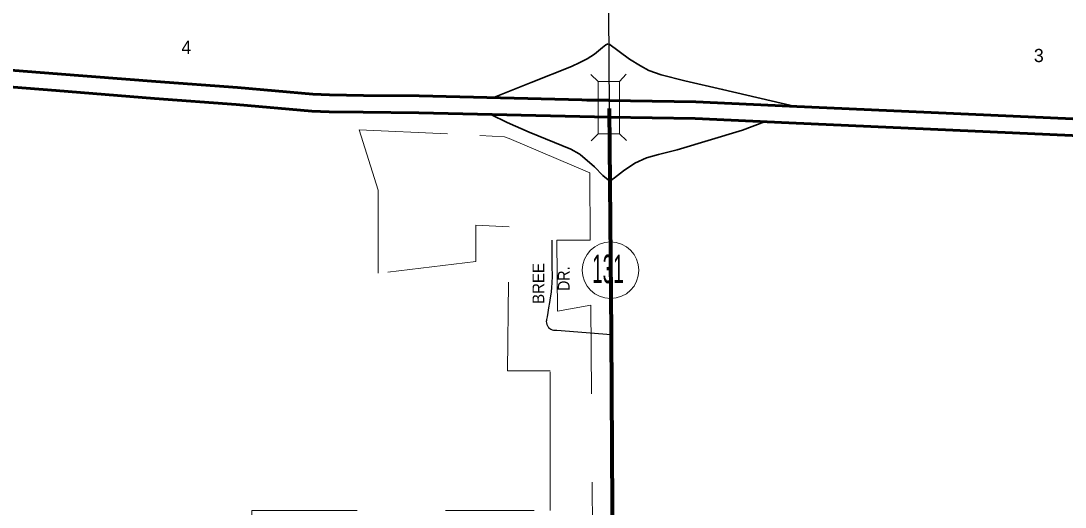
# Model space of a CAD drawing. Extents: x 0.98 to 7.46, y 3.1 to 10.29.
# Drawn here: x 2.311 to 3.491, y 7.297 to 7.846 of the extents above; entities that cross this region are included whole.
import ezdxf
from ezdxf.enums import TextEntityAlignment as Align

# ---------------------------------------------------------------- set-up
doc = ezdxf.new("R2010")
doc.units = 0
doc.header["$LTSCALE"] = 0.0061
doc.linetypes.add('LONG_DASHED', pattern=[7.5, 6, -1.5])
for name, color, linetype, lineweight in [('11', 7, 'Continuous', 60), ('12', 7, 'Continuous', 80), ('14', 7, 'Continuous', 25), ('16', 7, 'Continuous', 35), ('19', 7, 'Continuous', 13), ('21', 7, 'Continuous', 25), ('4', 7, 'LONG_DASHED', 13)]:
    doc.layers.add(name, color=color, linetype=linetype, lineweight=lineweight)
doc.layers.add('45', color=7, linetype='Continuous')
doc.layers.add('49', color=7, linetype='Continuous')

msp = doc.modelspace()

# ---------------------------------------------------------------- linework, layer by layer
at = {"layer": '11'}
for points in [[(1.0625, 7.680871), (1.394129, 7.814015), (1.424242, 7.822727), (1.471023, 7.831061), (1.529735, 7.838068), (1.590909, 7.84375), (1.629356, 7.845455), (1.673295, 7.842235), (1.745833, 7.837121), (1.850189, 7.828788), (1.916098, 7.823674), (1.993371, 7.815341), (2.050568, 7.80947), (2.108902, 7.804356), (2.189394, 7.799242), (2.352462, 7.786553), (2.463826, 7.777652), (2.556061, 7.770833), (2.641288, 7.763258), (2.659848, 7.7625), (2.698485, 7.761932), (2.761174, 7.761364), (2.960417, 7.756818), (2.975947, 7.756818)], [(1.0625, 7.660606), (1.400189, 7.796212), (1.428409, 7.804167), (1.473674, 7.8125), (1.531629, 7.819129), (1.592045, 7.824811), (1.628977, 7.826515), (1.67178, 7.823295), (1.744318, 7.818182), (1.848674, 7.809848), (1.914205, 7.804735), (1.991477, 7.796402), (2.048674, 7.79053), (2.107386, 7.785417), (2.187879, 7.780303), (2.350947, 7.767614), (2.462311, 7.758712), (2.554545, 7.751894), (2.640152, 7.744318), (2.65947, 7.743561), (2.698106, 7.742992), (2.760795, 7.742424), (2.976136, 7.7375)], [(2.950568, 7.756818), (3.073864, 7.754924), (3.179735, 7.749811), (3.499621, 7.735606), (3.613447, 7.730682), (3.872727, 7.718939), (3.982386, 7.712689), (4.053598, 7.708712), (4.287121, 7.69678), (4.444697, 7.689394), (4.495833, 7.689583), (4.547538, 7.689583), (4.641288, 7.688258), (4.686742, 7.687689), (4.745644, 7.686364), (4.850379, 7.686742)], [(2.976136, 7.7375), (3.073106, 7.735985), (3.178977, 7.730871), (3.498864, 7.716667), (3.612689, 7.711742), (3.871591, 7.7), (3.98125, 7.69375), (4.052462, 7.689773), (4.286364, 7.677841), (4.444318, 7.670455), (4.495833, 7.670644), (4.547538, 7.670644), (4.640909, 7.669318), (4.686364, 7.66875), (4.745644, 7.667424), (4.850379, 7.667803)]]:
    msp.add_lwpolyline(points, dxfattribs=at)
at = {"layer": '12'}
msp.add_lwpolyline([(2.976136, 7.747348), (2.97822, 7.493371), (2.979735, 7.231061)], dxfattribs=at)
at = {"layer": '14'}
for points in [[(2.970833, 8.757765), (2.972727, 8.238826), (2.976136, 7.747348)], [(2.911174, 7.598674), (2.911364, 7.56875), (2.911364, 7.56875), (2.911553, 7.558333), (2.911174, 7.549811), (2.910795, 7.545644), (2.910417, 7.539773), (2.90947, 7.533523), (2.908712, 7.52803), (2.907576, 7.52197), (2.906629, 7.516856), (2.905871, 7.512121), (2.905303, 7.508902), (2.905114, 7.507765), (2.904924, 7.506629), (2.905114, 7.505114), (2.905492, 7.503409), (2.90625, 7.501894), (2.906818, 7.501326), (2.907576, 7.5), (2.908902, 7.498864), (2.910038, 7.498106), (2.911742, 7.497348), (2.913068, 7.49697), (2.914205, 7.49697), (2.916667, 7.49678), (2.97822, 7.492045)]]:
    msp.add_lwpolyline(points, dxfattribs=at)
at = {"layer": '16'}
for points in [[(2.844508, 7.75947), (2.887689, 7.776705), (2.933333, 7.794697), (2.942803, 7.799242), (2.950947, 7.803409), (2.95928, 7.808712), (2.968561, 7.816288), (2.972159, 7.819129), (2.974811, 7.820455)], [(2.975568, 7.820455), (2.998864, 7.80303), (3.011364, 7.795265), (3.020833, 7.790341), (3.034848, 7.785417), (3.061553, 7.778598), (3.104167, 7.76875), (3.186364, 7.749432)], [(3.151326, 7.732197), (3.126515, 7.722727), (3.052841, 7.700379), (3.031818, 7.695265), (3.017992, 7.691477), (3.004924, 7.685606), (2.992235, 7.676894), (2.981818, 7.668939), (2.976894, 7.665152), (2.96875, 7.671591), (2.95928, 7.68125), (2.943371, 7.695265), (2.942045, 7.696212), (2.932576, 7.701136), (2.885606, 7.720644), (2.860606, 7.73125), (2.842235, 7.74053)]]:
    msp.add_lwpolyline(points, dxfattribs=at)
at = {"layer": '19'}
msp.add_circle((2.977496, 7.564618), 0.031987, dxfattribs=at)
at = {"layer": '21'}
for p, q in [((2.955303, 7.785606), (2.963447, 7.777841)), ((2.995265, 7.785985), (2.9875, 7.777841)), ((2.963447, 7.71875), (2.955682, 7.710606)), ((2.9875, 7.71875), (2.995644, 7.710985))]:
    msp.add_line(p, q, dxfattribs=at)
at = {"layer": '21', "lineweight": 13}
msp.add_lwpolyline([(2.9875, 7.71875), (2.9875, 7.777841), (2.963447, 7.777841), (2.963447, 7.71875)], close=True, dxfattribs=at)
at = {"layer": '4'}
for points in [[(2.591098, 7.228788), (2.591098, 7.258144), (2.572159, 7.258144), (2.572159, 7.293182), (2.591098, 7.293182), (2.90928, 7.293182), (2.90928, 7.29697), (2.90928, 7.35), (2.90928, 7.451136), (2.861174, 7.451136), (2.862879, 7.613447), (2.825379, 7.615341), (2.825379, 7.574432), (2.714962, 7.561174), (2.714962, 7.632197), (2.714962, 7.655114), (2.693561, 7.723295)], [(2.693561, 7.723295), (2.829735, 7.716856), (2.857765, 7.715341), (2.862879, 7.713258), (2.953977, 7.674621), (2.954545, 7.598674), (2.916856, 7.598674), (2.917424, 7.518182), (2.955114, 7.525189), (2.957386, 7.230871), (2.996591, 7.231061)]]:
    msp.add_lwpolyline(points, dxfattribs=at)

# ---------------------------------------------------------------- texts
at = {"layer": '19', "width": 0.5}
msp.add_text('131', height=0.0322, dxfattribs=at).set_placement((2.974621, 7.55), align=Align.CENTER)
at = {"layer": '45'}
for s, p in [('4', (2.498295, 7.808902)), ('3', (3.461364, 7.799621))]:
    msp.add_text(s, height=0.01496, dxfattribs=at).set_placement(p, align=Align.CENTER)
at = {"layer": '49'}
for s, width, p in [('BREE ', 0.95, (2.902652, 7.551989)), ('DR.', 0.9, (2.93125, 7.555019))]:
    msp.add_text(s, height=0.0133, rotation=90, dxfattribs=dict(at, width=width)).set_placement(p, align=Align.CENTER)

doc.saveas('drawing.dxf')
